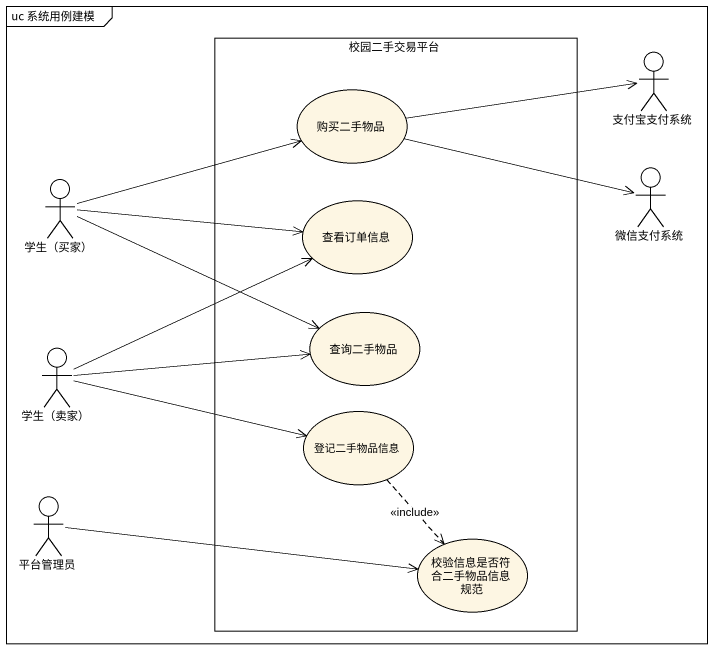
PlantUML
@startuml
mainframe uc 系统用例建模
rectangle 校园二手交易平台 {
  usecase 购买二手物品
  usecase 查看订单信息
  usecase 查询二手物品
  usecase 登记二手物品信息
  usecase 校验信息是否符合二手物品信息规范
}
actor 支付宝支付系统
actor 微信支付系统
actor "学生（买家）" as 学生_买家
actor "学生（卖家）" as 学生_卖家
actor 平台管理员
购买二手物品 -right-> 支付宝支付系统
购买二手物品 -right-> 微信支付系统
学生_买家 -right-> 购买二手物品
学生_买家 -right-> 查看订单信息
学生_买家 -right-> 查询二手物品
学生_卖家 -right-> 查看订单信息
学生_卖家 -right-> 查询二手物品
学生_卖家 -right-> 登记二手物品信息
登记二手物品信息 ..> 校验信息是否符合二手物品信息规范 : <<include>>
平台管理员 -right-> 校验信息是否符合二手物品信息规范
@enduml
